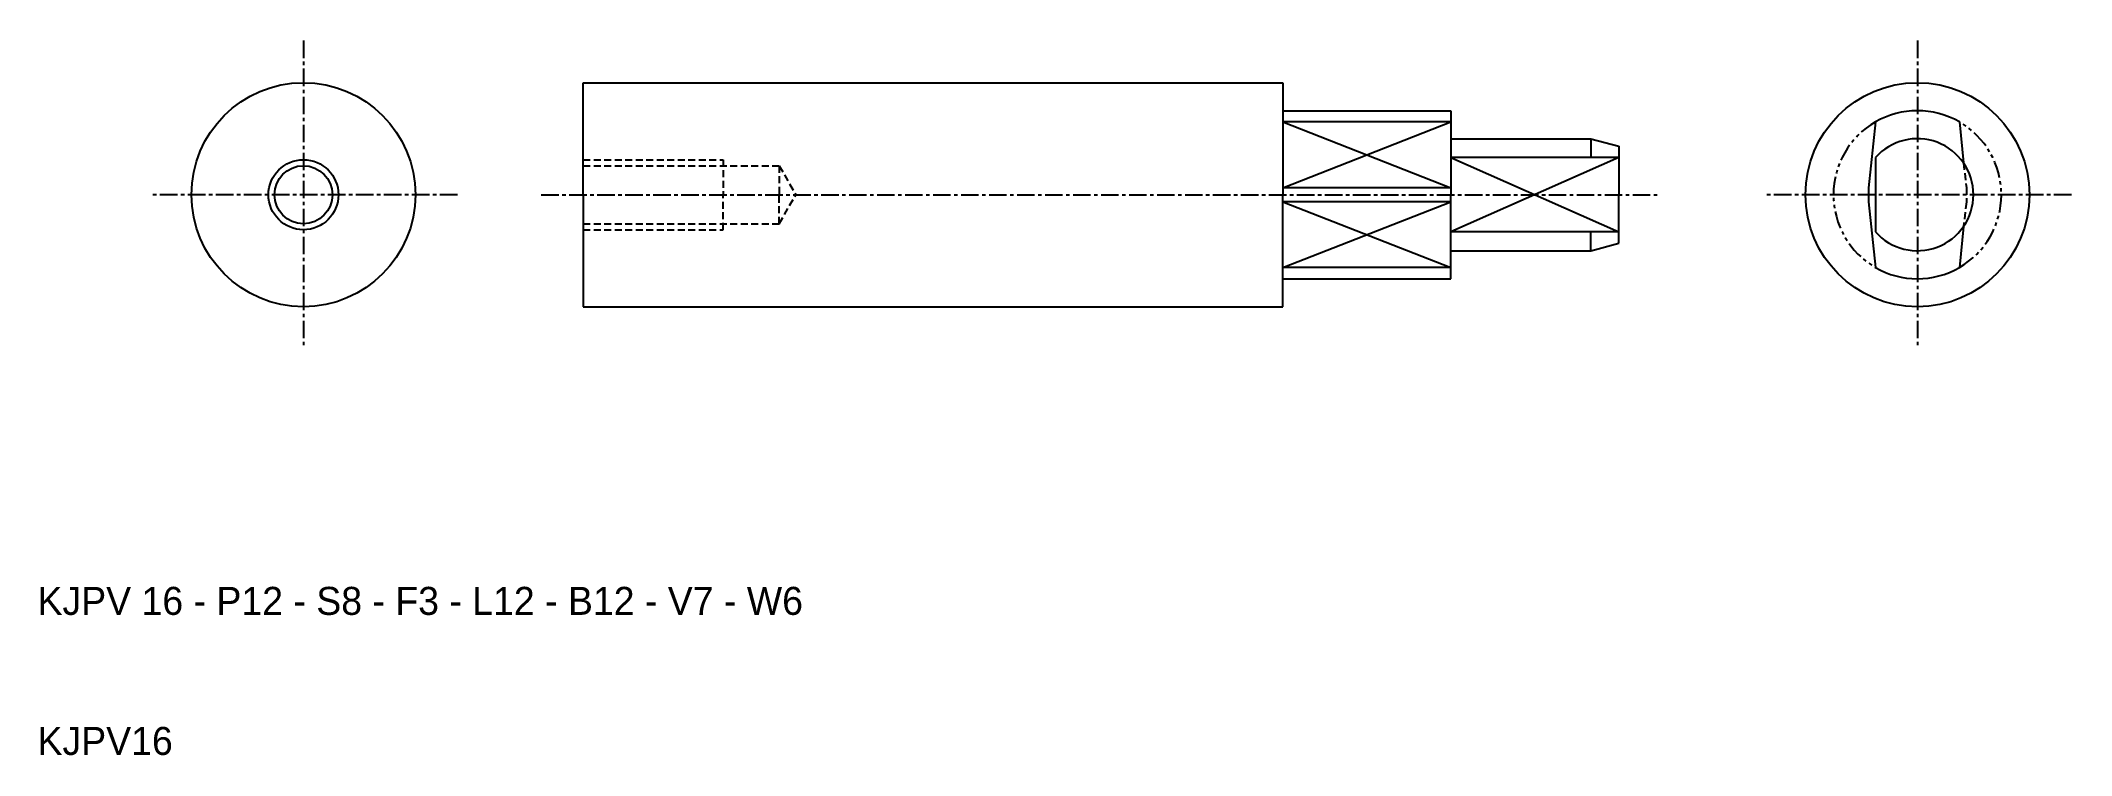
# Model space of a CAD drawing. Extents: x 10 to 155, y 10 to 61.
import ezdxf

# ---------------------------------------------------------------- set-up
doc = ezdxf.new("R2010")
doc.units = 0
for name, pattern in [('CENTER', [2, 1.25, -0.25, 0.25, -0.25]), ('DASHED', [0.75, 0.5, -0.25]), ('PHANTOM', [2.5, 1.25, -0.25, 0.25, -0.25, 0.25, -0.25])]:
    doc.linetypes.add(name, pattern=pattern)
doc.layers.get('0').update_dxf_attribs({"linetype": 'CONTINUOUS'})
doc.layers.add('CENTER', color=1, linetype='CENTER')

msp = doc.modelspace()

# ---------------------------------------------------------------- linework, layer by layer
at = {"color": 7, "linetype": 'CONTINUOUS'}
for p, q in [((49, 58), (99, 58)), ((49, 50), (49, 58)), ((99, 58), (99, 56)), ((99, 56), (99, 50)), ((99, 56), (111, 56)), ((111, 55.2), (99, 55.2)), ((111, 56), (111, 54)), ((141.34, 55.2), (140.84, 50.5)), ((147.34, 55.2), (147.63, 52.28)), ((111, 54), (111, 50)), ((111, 54), (121, 54)), ((121, 54), (123, 53.46)), ((121, 54), (121, 52.65)), ((123, 52.65), (111, 52.65)), ((123, 53.46), (123, 50)), ((141.34, 52.65), (141.34, 47.35)), ((49, 50), (49, 42)), ((111, 50.5), (99, 50.5)), ((99, 44), (99, 50)), ((111, 49.5), (99, 49.5)), ((111, 46), (111, 50)), ((123, 46.54), (123, 50)), ((140.84, 50.5), (140.84, 49.5)), ((140.84, 49.5), (141.34, 44.8)), ((123, 47.35), (111, 47.35)), ((121, 46), (121, 47.35)), ((121, 46), (123, 46.54)), ((147.63, 47.72), (147.34, 44.8)), ((111, 44), (111, 46)), ((111, 46), (121, 46)), ((111, 44.8), (99, 44.8)), ((99, 42), (99, 44)), ((99, 44), (111, 44)), ((49, 42), (99, 42))]:
    msp.add_line(p, q, dxfattribs=at)
at = {"color": 3, "linetype": 'CONTINUOUS'}
for p, q in [((99, 50.5), (111, 55.2)), ((99, 55.2), (111, 50.5)), ((111, 52.65), (123, 47.35)), ((123, 52.65), (111, 47.35)), ((99, 44.8), (111, 49.5)), ((99, 49.5), (111, 44.8))]:
    msp.add_line(p, q, dxfattribs=at)
at = {"color": 3, "linetype": 'DASHED'}
for p, q in [((49, 52.5), (59, 52.5)), ((59, 52.5), (59, 50)), ((147.63, 52.28), (147.84, 50.5)), ((49, 52.07), (63, 52.07)), ((63, 52.07), (64.19, 50)), ((63, 52.07), (63, 50)), ((59, 47.5), (59, 50)), ((63, 47.93), (64.19, 50)), ((63, 47.93), (63, 50)), ((147.84, 49.5), (147.63, 47.72)), ((147.84, 50.5), (147.84, 49.5)), ((49, 47.93), (63, 47.93)), ((49, 47.5), (59, 47.5))]:
    msp.add_line(p, q, dxfattribs=at)
at = {"color": 7, "linetype": 'CONTINUOUS'}
for centre, radius in [((29, 50), 8), ((144.34, 50), 8), ((29, 50), 2.07)]:
    msp.add_circle(centre, radius, dxfattribs=at)
at = {"color": 3, "linetype": 'CONTINUOUS'}
msp.add_circle((29, 50), 2.5, dxfattribs=at)
at = {"color": 3, "linetype": 'PHANTOM'}
for start, end in [(120, 240), (300, 60)]:
    msp.add_arc((144.34, 50), 6, start, end, dxfattribs=at)
at = {"color": 7, "linetype": 'CONTINUOUS'}
for radius, start, end in [(6, 60, 120), (4, 221.4096, 138.5904), (6, 240, 300)]:
    msp.add_arc((144.34, 50), radius, start, end, dxfattribs=at)
at = {"layer": 'CENTER', "color": 1, "linetype": 'CENTER'}
for p, q in [((29, 61), (29, 39)), ((144.34, 61), (144.34, 39)), ((40, 50), (18, 50)), ((46, 50), (126, 50)), ((155.34, 50), (133.34, 50))]:
    msp.add_line(p, q, dxfattribs=at)

# ---------------------------------------------------------------- texts
at = {"color": 7, "linetype": 'CONTINUOUS'}
for s, p in [('KJPV 16 - P12 - S8 - F3 - L12 - B12 - V7 - W6', (10, 20)), ('KJPV16', (10, 10))]:
    msp.add_text(s, height=2, dxfattribs=at).set_placement(p)

doc.saveas('drawing.dxf')
